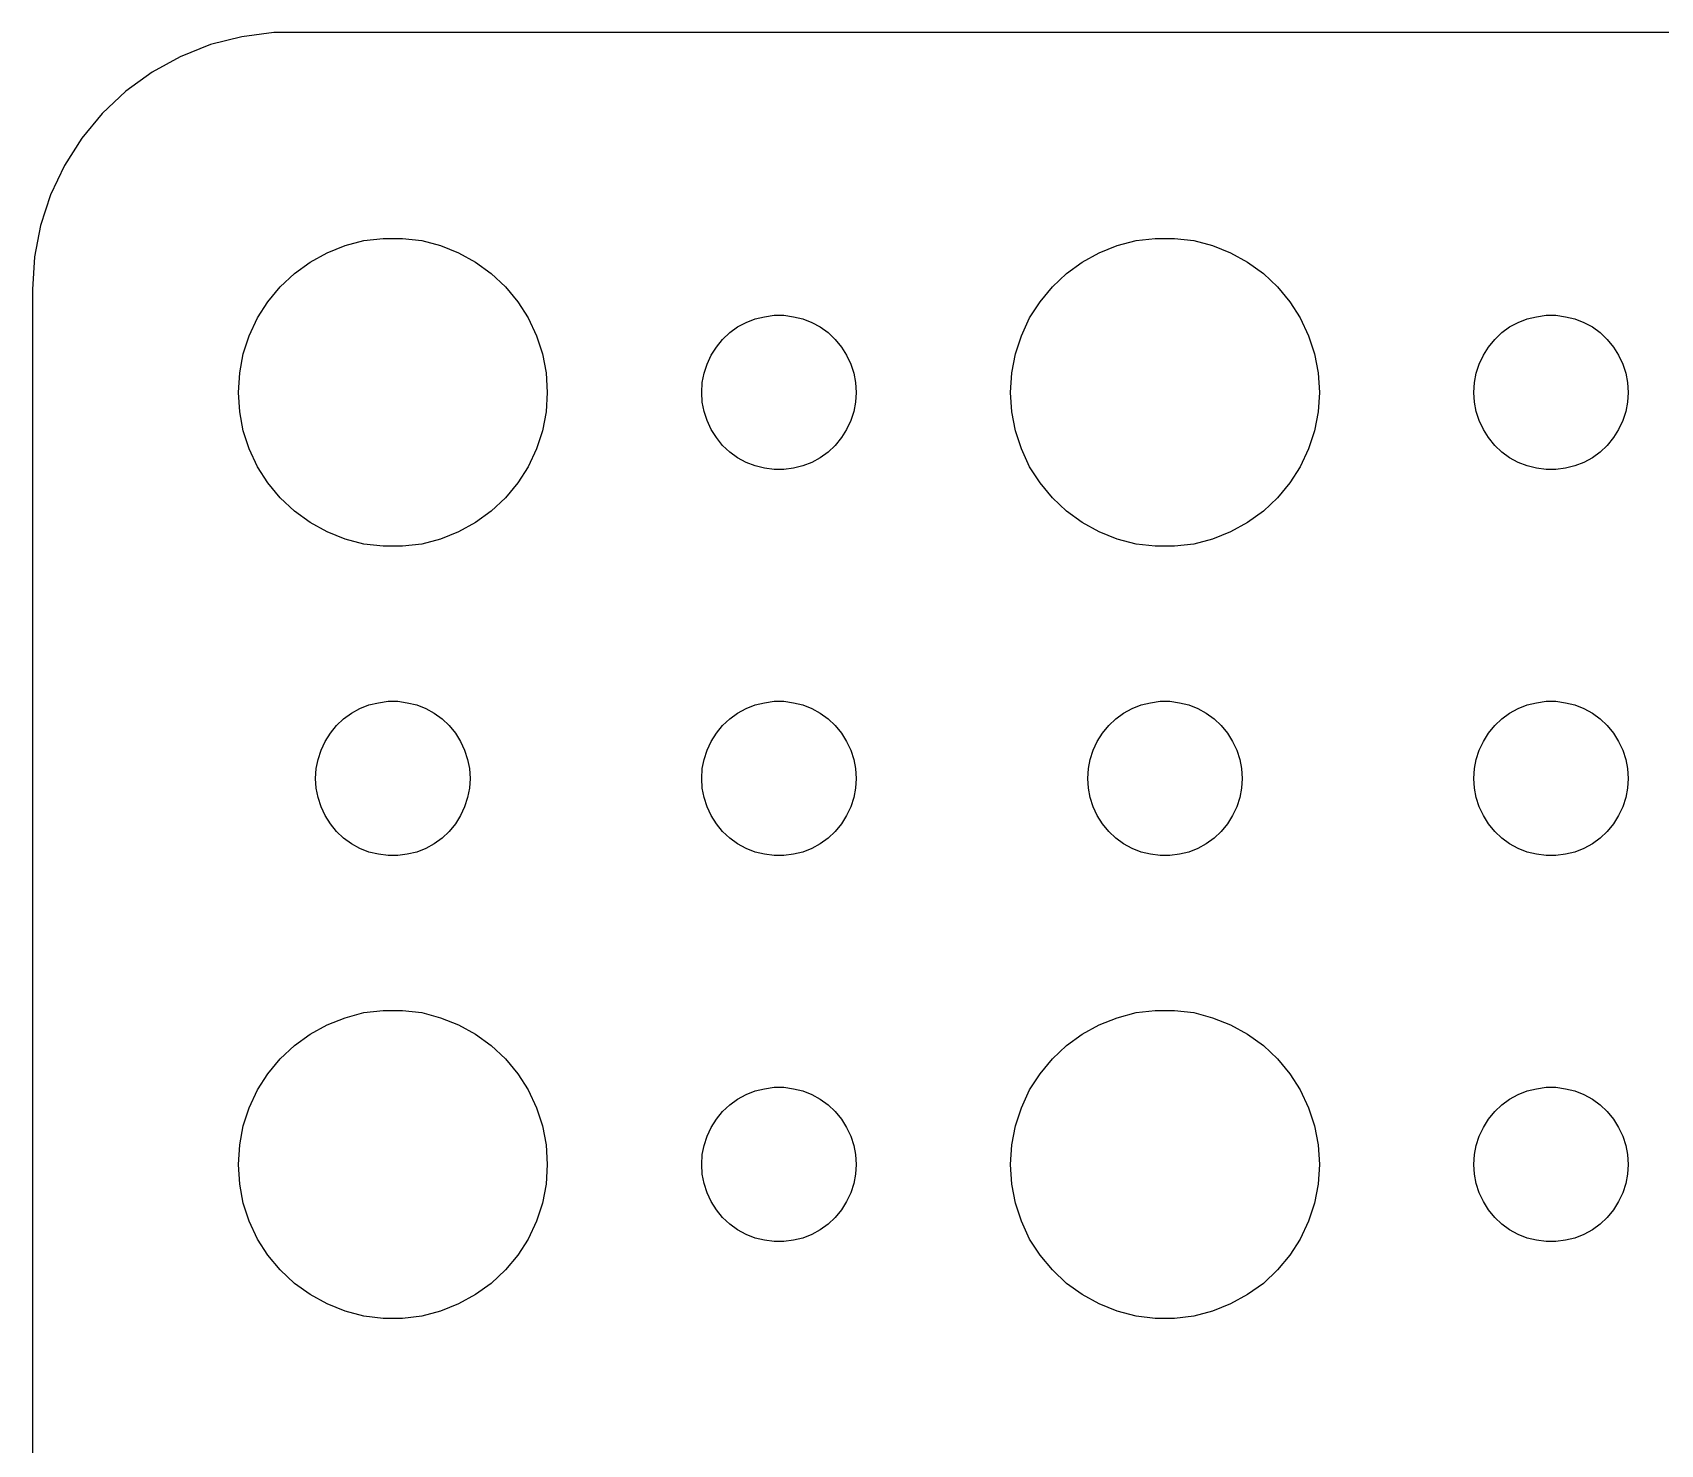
# Model space of a CAD drawing. Header units: metres. Extents: x -134 to 134, y 518 to 1078.
# Drawn here: x -134.5 to -102.87, y 1050.56 to 1077.99 of the extents above; entities that cross this region are included whole.
import ezdxf

# ---------------------------------------------------------------- set-up
doc = ezdxf.new("R2010")
doc.units = ezdxf.units.M

msp = doc.modelspace()

# ---------------------------------------------------------------- linework, layer by layer
for p, q in [((-130.437, 1077.91), (-131.045, 1077.76)), ((-129.814, 1077.99), (-130.437, 1077.91)), ((129.814, 1077.99), (-129.814, 1077.99)), ((-131.045, 1077.76), (-131.629, 1077.52)), ((-132.179, 1077.22), (-132.687, 1076.85)), ((-131.629, 1077.52), (-132.179, 1077.22)), ((-132.687, 1076.85), (-133.145, 1076.42)), ((-133.145, 1076.42), (-133.545, 1075.94)), ((-133.545, 1075.94), (-133.882, 1075.41)), ((-133.882, 1075.41), (-134.149, 1074.84)), ((-134.149, 1074.84), (-134.343, 1074.24)), ((-134.343, 1074.24), (-134.461, 1073.63)), ((-128.777, 1073.71), (-128.427, 1073.85)), ((-128.427, 1073.85), (-128.062, 1073.95)), ((-128.062, 1073.95), (-127.688, 1073.99)), ((-127.688, 1073.99), (-127.312, 1073.99)), ((-127.312, 1073.99), (-126.938, 1073.95)), ((-126.938, 1073.95), (-126.573, 1073.85)), ((-126.573, 1073.85), (-126.223, 1073.71)), ((-113.777, 1073.71), (-113.427, 1073.85)), ((-113.427, 1073.85), (-113.062, 1073.95)), ((-113.062, 1073.95), (-112.688, 1073.99)), ((-112.688, 1073.99), (-112.312, 1073.99)), ((-112.312, 1073.99), (-111.938, 1073.95)), ((-111.938, 1073.95), (-111.573, 1073.85)), ((-111.573, 1073.85), (-111.223, 1073.71)), ((-134.461, 1073.63), (-134.5, 1073)), ((-129.412, 1073.31), (-129.107, 1073.53)), ((-129.107, 1073.53), (-128.777, 1073.71)), ((-126.223, 1073.71), (-125.893, 1073.53)), ((-125.893, 1073.53), (-125.588, 1073.31)), ((-114.412, 1073.31), (-114.107, 1073.53)), ((-114.107, 1073.53), (-113.777, 1073.71)), ((-111.223, 1073.71), (-110.893, 1073.53)), ((-110.893, 1073.53), (-110.588, 1073.31)), ((-129.687, 1073.05), (-129.412, 1073.31)), ((-125.588, 1073.31), (-125.313, 1073.05)), ((-114.687, 1073.05), (-114.412, 1073.31)), ((-110.588, 1073.31), (-110.313, 1073.05)), ((-134.5, 1073), (-134.5, 979)), ((-129.927, 1072.76), (-129.687, 1073.05)), ((-125.313, 1073.05), (-125.073, 1072.76)), ((-114.927, 1072.76), (-114.687, 1073.05)), ((-110.313, 1073.05), (-110.073, 1072.76)), ((-130.129, 1072.45), (-129.927, 1072.76)), ((-125.073, 1072.76), (-124.871, 1072.45)), ((-120.464, 1072.43), (-120.281, 1072.47)), ((-120.281, 1072.47), (-120.094, 1072.5)), ((-120.094, 1072.5), (-119.906, 1072.5)), ((-119.906, 1072.5), (-119.719, 1072.47)), ((-119.719, 1072.47), (-119.536, 1072.43)), ((-115.129, 1072.45), (-114.927, 1072.76)), ((-110.073, 1072.76), (-109.871, 1072.45)), ((-105.464, 1072.43), (-105.281, 1072.47)), ((-105.281, 1072.47), (-105.094, 1072.5)), ((-105.094, 1072.5), (-104.906, 1072.5)), ((-104.906, 1072.5), (-104.719, 1072.47)), ((-104.719, 1072.47), (-104.536, 1072.43)), ((-130.289, 1072.1), (-130.129, 1072.45)), ((-124.871, 1072.45), (-124.711, 1072.1)), ((-121.093, 1072.03), (-120.956, 1072.16)), ((-120.956, 1072.16), (-120.804, 1072.27)), ((-120.804, 1072.27), (-120.639, 1072.36)), ((-120.639, 1072.36), (-120.464, 1072.43)), ((-119.536, 1072.43), (-119.361, 1072.36)), ((-119.361, 1072.36), (-119.196, 1072.27)), ((-119.196, 1072.27), (-119.044, 1072.16)), ((-119.044, 1072.16), (-118.907, 1072.03)), ((-115.289, 1072.1), (-115.129, 1072.45)), ((-109.871, 1072.45), (-109.711, 1072.1)), ((-106.093, 1072.03), (-105.956, 1072.16)), ((-105.956, 1072.16), (-105.804, 1072.27)), ((-105.804, 1072.27), (-105.639, 1072.36)), ((-105.639, 1072.36), (-105.464, 1072.43)), ((-104.536, 1072.43), (-104.361, 1072.36)), ((-104.361, 1072.36), (-104.196, 1072.27)), ((-104.196, 1072.27), (-104.044, 1072.16)), ((-104.044, 1072.16), (-103.907, 1072.03)), ((-130.406, 1071.75), (-130.289, 1072.1)), ((-124.711, 1072.1), (-124.594, 1071.75)), ((-121.314, 1071.72), (-121.214, 1071.88)), ((-121.214, 1071.88), (-121.093, 1072.03)), ((-118.907, 1072.03), (-118.786, 1071.88)), ((-118.786, 1071.88), (-118.686, 1071.72)), ((-115.406, 1071.75), (-115.289, 1072.1)), ((-109.711, 1072.1), (-109.594, 1071.75)), ((-106.314, 1071.72), (-106.214, 1071.88)), ((-106.214, 1071.88), (-106.093, 1072.03)), ((-103.907, 1072.03), (-103.786, 1071.88)), ((-103.786, 1071.88), (-103.686, 1071.72)), ((-130.476, 1071.38), (-130.406, 1071.75)), ((-124.594, 1071.75), (-124.524, 1071.38)), ((-121.453, 1071.37), (-121.395, 1071.55)), ((-121.395, 1071.55), (-121.314, 1071.72)), ((-118.686, 1071.72), (-118.605, 1071.55)), ((-118.605, 1071.55), (-118.547, 1071.37)), ((-115.476, 1071.38), (-115.406, 1071.75)), ((-109.594, 1071.75), (-109.524, 1071.38)), ((-106.453, 1071.37), (-106.395, 1071.55)), ((-106.395, 1071.55), (-106.314, 1071.72)), ((-103.686, 1071.72), (-103.605, 1071.55)), ((-103.605, 1071.55), (-103.547, 1071.37)), ((-130.5, 1071), (-130.476, 1071.38)), ((-124.524, 1071.38), (-124.5, 1071)), ((-121.488, 1071.19), (-121.453, 1071.37)), ((-118.547, 1071.37), (-118.512, 1071.19)), ((-115.5, 1071), (-115.476, 1071.38)), ((-109.524, 1071.38), (-109.5, 1071)), ((-106.488, 1071.19), (-106.453, 1071.37)), ((-103.547, 1071.37), (-103.512, 1071.19)), ((-130.476, 1070.62), (-130.5, 1071)), ((-124.5, 1071), (-124.524, 1070.62)), ((-121.5, 1071), (-121.488, 1071.19)), ((-121.488, 1070.81), (-121.5, 1071)), ((-118.512, 1071.19), (-118.5, 1071)), ((-118.5, 1071), (-118.512, 1070.81)), ((-115.476, 1070.62), (-115.5, 1071)), ((-109.5, 1071), (-109.524, 1070.62)), ((-106.5, 1071), (-106.488, 1071.19)), ((-106.488, 1070.81), (-106.5, 1071)), ((-103.512, 1071.19), (-103.5, 1071)), ((-103.5, 1071), (-103.512, 1070.81)), ((-130.406, 1070.25), (-130.476, 1070.62)), ((-124.524, 1070.62), (-124.594, 1070.25)), ((-121.453, 1070.63), (-121.488, 1070.81)), ((-121.395, 1070.45), (-121.453, 1070.63)), ((-118.547, 1070.63), (-118.605, 1070.45)), ((-118.512, 1070.81), (-118.547, 1070.63)), ((-115.406, 1070.25), (-115.476, 1070.62)), ((-109.524, 1070.62), (-109.594, 1070.25)), ((-106.453, 1070.63), (-106.488, 1070.81)), ((-106.395, 1070.45), (-106.453, 1070.63)), ((-103.547, 1070.63), (-103.605, 1070.45)), ((-103.512, 1070.81), (-103.547, 1070.63)), ((-121.314, 1070.28), (-121.395, 1070.45)), ((-121.214, 1070.12), (-121.314, 1070.28)), ((-118.686, 1070.28), (-118.786, 1070.12)), ((-118.605, 1070.45), (-118.686, 1070.28)), ((-106.314, 1070.28), (-106.395, 1070.45)), ((-106.214, 1070.12), (-106.314, 1070.28)), ((-103.686, 1070.28), (-103.786, 1070.12)), ((-103.605, 1070.45), (-103.686, 1070.28)), ((-130.289, 1069.9), (-130.406, 1070.25)), ((-124.594, 1070.25), (-124.711, 1069.9)), ((-121.093, 1069.97), (-121.214, 1070.12)), ((-120.956, 1069.84), (-121.093, 1069.97)), ((-118.907, 1069.97), (-119.044, 1069.84)), ((-118.786, 1070.12), (-118.907, 1069.97)), ((-115.289, 1069.9), (-115.406, 1070.25)), ((-109.594, 1070.25), (-109.711, 1069.9)), ((-106.093, 1069.97), (-106.214, 1070.12)), ((-105.956, 1069.84), (-106.093, 1069.97)), ((-103.907, 1069.97), (-104.044, 1069.84)), ((-103.786, 1070.12), (-103.907, 1069.97)), ((-130.129, 1069.55), (-130.289, 1069.9)), ((-124.711, 1069.9), (-124.871, 1069.55)), ((-120.804, 1069.73), (-120.956, 1069.84)), ((-120.639, 1069.64), (-120.804, 1069.73)), ((-120.464, 1069.57), (-120.639, 1069.64)), ((-119.361, 1069.64), (-119.536, 1069.57)), ((-119.196, 1069.73), (-119.361, 1069.64)), ((-119.044, 1069.84), (-119.196, 1069.73)), ((-115.129, 1069.55), (-115.289, 1069.9)), ((-109.711, 1069.9), (-109.871, 1069.55)), ((-105.804, 1069.73), (-105.956, 1069.84)), ((-105.639, 1069.64), (-105.804, 1069.73)), ((-105.464, 1069.57), (-105.639, 1069.64)), ((-104.361, 1069.64), (-104.536, 1069.57)), ((-104.196, 1069.73), (-104.361, 1069.64)), ((-104.044, 1069.84), (-104.196, 1069.73)), ((-129.927, 1069.24), (-130.129, 1069.55)), ((-124.871, 1069.55), (-125.073, 1069.24)), ((-120.281, 1069.53), (-120.464, 1069.57)), ((-120.094, 1069.5), (-120.281, 1069.53)), ((-119.906, 1069.5), (-120.094, 1069.5)), ((-119.719, 1069.53), (-119.906, 1069.5)), ((-119.536, 1069.57), (-119.719, 1069.53)), ((-114.927, 1069.24), (-115.129, 1069.55)), ((-109.871, 1069.55), (-110.073, 1069.24)), ((-105.281, 1069.53), (-105.464, 1069.57)), ((-105.094, 1069.5), (-105.281, 1069.53)), ((-104.906, 1069.5), (-105.094, 1069.5)), ((-104.719, 1069.53), (-104.906, 1069.5)), ((-104.536, 1069.57), (-104.719, 1069.53)), ((-129.687, 1068.95), (-129.927, 1069.24)), ((-125.073, 1069.24), (-125.313, 1068.95)), ((-114.687, 1068.95), (-114.927, 1069.24)), ((-110.073, 1069.24), (-110.313, 1068.95)), ((-129.412, 1068.69), (-129.687, 1068.95)), ((-129.107, 1068.47), (-129.412, 1068.69)), ((-125.588, 1068.69), (-125.893, 1068.47)), ((-125.313, 1068.95), (-125.588, 1068.69)), ((-114.412, 1068.69), (-114.687, 1068.95)), ((-114.107, 1068.47), (-114.412, 1068.69)), ((-110.588, 1068.69), (-110.893, 1068.47)), ((-110.313, 1068.95), (-110.588, 1068.69)), ((-128.777, 1068.29), (-129.107, 1068.47)), ((-125.893, 1068.47), (-126.223, 1068.29)), ((-113.777, 1068.29), (-114.107, 1068.47)), ((-110.893, 1068.47), (-111.223, 1068.29)), ((-128.427, 1068.15), (-128.777, 1068.29)), ((-128.062, 1068.05), (-128.427, 1068.15)), ((-127.688, 1068.01), (-128.062, 1068.05)), ((-126.938, 1068.05), (-127.312, 1068.01)), ((-126.573, 1068.15), (-126.938, 1068.05)), ((-126.223, 1068.29), (-126.573, 1068.15)), ((-113.427, 1068.15), (-113.777, 1068.29)), ((-113.062, 1068.05), (-113.427, 1068.15)), ((-112.688, 1068.01), (-113.062, 1068.05)), ((-111.938, 1068.05), (-112.312, 1068.01)), ((-111.573, 1068.15), (-111.938, 1068.05)), ((-111.223, 1068.29), (-111.573, 1068.15)), ((-127.312, 1068.01), (-127.688, 1068.01)), ((-112.312, 1068.01), (-112.688, 1068.01)), ((-128.139, 1064.86), (-127.964, 1064.93)), ((-127.964, 1064.93), (-127.781, 1064.97)), ((-127.781, 1064.97), (-127.594, 1065)), ((-127.594, 1065), (-127.406, 1065)), ((-127.406, 1065), (-127.219, 1064.97)), ((-127.219, 1064.97), (-127.036, 1064.93)), ((-127.036, 1064.93), (-126.861, 1064.86)), ((-120.639, 1064.86), (-120.464, 1064.93)), ((-120.464, 1064.93), (-120.281, 1064.97)), ((-120.281, 1064.97), (-120.094, 1065)), ((-120.094, 1065), (-119.906, 1065)), ((-119.906, 1065), (-119.719, 1064.97)), ((-119.719, 1064.97), (-119.536, 1064.93)), ((-119.536, 1064.93), (-119.361, 1064.86)), ((-113.139, 1064.86), (-112.964, 1064.93)), ((-112.964, 1064.93), (-112.781, 1064.97)), ((-112.781, 1064.97), (-112.594, 1065)), ((-112.594, 1065), (-112.406, 1065)), ((-112.406, 1065), (-112.219, 1064.97)), ((-112.219, 1064.97), (-112.036, 1064.93)), ((-112.036, 1064.93), (-111.861, 1064.86)), ((-105.639, 1064.86), (-105.464, 1064.93)), ((-105.464, 1064.93), (-105.281, 1064.97)), ((-105.281, 1064.97), (-105.094, 1065)), ((-105.094, 1065), (-104.906, 1065)), ((-104.906, 1065), (-104.719, 1064.97)), ((-104.719, 1064.97), (-104.536, 1064.93)), ((-104.536, 1064.93), (-104.361, 1064.86)), ((-128.593, 1064.53), (-128.456, 1064.66)), ((-128.456, 1064.66), (-128.304, 1064.77)), ((-128.304, 1064.77), (-128.139, 1064.86)), ((-126.861, 1064.86), (-126.696, 1064.77)), ((-126.696, 1064.77), (-126.544, 1064.66)), ((-126.544, 1064.66), (-126.407, 1064.53)), ((-121.093, 1064.53), (-120.956, 1064.66)), ((-120.956, 1064.66), (-120.804, 1064.77)), ((-120.804, 1064.77), (-120.639, 1064.86)), ((-119.361, 1064.86), (-119.196, 1064.77)), ((-119.196, 1064.77), (-119.044, 1064.66)), ((-119.044, 1064.66), (-118.907, 1064.53)), ((-113.593, 1064.53), (-113.456, 1064.66)), ((-113.456, 1064.66), (-113.304, 1064.77)), ((-113.304, 1064.77), (-113.139, 1064.86)), ((-111.861, 1064.86), (-111.696, 1064.77)), ((-111.696, 1064.77), (-111.544, 1064.66)), ((-111.544, 1064.66), (-111.407, 1064.53)), ((-106.093, 1064.53), (-105.956, 1064.66)), ((-105.956, 1064.66), (-105.804, 1064.77)), ((-105.804, 1064.77), (-105.639, 1064.86)), ((-104.361, 1064.86), (-104.196, 1064.77)), ((-104.196, 1064.77), (-104.044, 1064.66)), ((-104.044, 1064.66), (-103.907, 1064.53)), ((-128.814, 1064.22), (-128.714, 1064.38)), ((-128.714, 1064.38), (-128.593, 1064.53)), ((-126.407, 1064.53), (-126.286, 1064.38)), ((-126.286, 1064.38), (-126.186, 1064.22)), ((-121.314, 1064.22), (-121.214, 1064.38)), ((-121.214, 1064.38), (-121.093, 1064.53)), ((-118.907, 1064.53), (-118.786, 1064.38)), ((-118.786, 1064.38), (-118.686, 1064.22)), ((-113.814, 1064.22), (-113.714, 1064.38)), ((-113.714, 1064.38), (-113.593, 1064.53)), ((-111.407, 1064.53), (-111.286, 1064.38)), ((-111.286, 1064.38), (-111.186, 1064.22)), ((-106.314, 1064.22), (-106.214, 1064.38)), ((-106.214, 1064.38), (-106.093, 1064.53)), ((-103.907, 1064.53), (-103.786, 1064.38)), ((-103.786, 1064.38), (-103.686, 1064.22)), ((-128.953, 1063.87), (-128.895, 1064.05)), ((-128.895, 1064.05), (-128.814, 1064.22)), ((-126.186, 1064.22), (-126.105, 1064.05)), ((-126.105, 1064.05), (-126.047, 1063.87)), ((-121.453, 1063.87), (-121.395, 1064.05)), ((-121.395, 1064.05), (-121.314, 1064.22)), ((-118.686, 1064.22), (-118.605, 1064.05)), ((-118.605, 1064.05), (-118.547, 1063.87)), ((-113.953, 1063.87), (-113.895, 1064.05)), ((-113.895, 1064.05), (-113.814, 1064.22)), ((-111.186, 1064.22), (-111.105, 1064.05)), ((-111.105, 1064.05), (-111.047, 1063.87)), ((-106.453, 1063.87), (-106.395, 1064.05)), ((-106.395, 1064.05), (-106.314, 1064.22)), ((-103.686, 1064.22), (-103.605, 1064.05)), ((-103.605, 1064.05), (-103.547, 1063.87)), ((-129, 1063.5), (-128.988, 1063.69)), ((-128.988, 1063.69), (-128.953, 1063.87)), ((-126.047, 1063.87), (-126.012, 1063.69)), ((-126.012, 1063.69), (-126, 1063.5)), ((-121.5, 1063.5), (-121.488, 1063.69)), ((-121.488, 1063.69), (-121.453, 1063.87)), ((-118.547, 1063.87), (-118.512, 1063.69)), ((-118.512, 1063.69), (-118.5, 1063.5)), ((-114, 1063.5), (-113.988, 1063.69)), ((-113.988, 1063.69), (-113.953, 1063.87)), ((-111.047, 1063.87), (-111.012, 1063.69)), ((-111.012, 1063.69), (-111, 1063.5)), ((-106.5, 1063.5), (-106.488, 1063.69)), ((-106.488, 1063.69), (-106.453, 1063.87)), ((-103.547, 1063.87), (-103.512, 1063.69)), ((-103.512, 1063.69), (-103.5, 1063.5)), ((-128.988, 1063.31), (-129, 1063.5)), ((-128.953, 1063.13), (-128.988, 1063.31)), ((-126.012, 1063.31), (-126.047, 1063.13)), ((-126, 1063.5), (-126.012, 1063.31)), ((-121.488, 1063.31), (-121.5, 1063.5)), ((-121.453, 1063.13), (-121.488, 1063.31)), ((-118.512, 1063.31), (-118.547, 1063.13)), ((-118.5, 1063.5), (-118.512, 1063.31)), ((-113.988, 1063.31), (-114, 1063.5)), ((-113.953, 1063.13), (-113.988, 1063.31)), ((-111.012, 1063.31), (-111.047, 1063.13)), ((-111, 1063.5), (-111.012, 1063.31)), ((-106.488, 1063.31), (-106.5, 1063.5)), ((-106.453, 1063.13), (-106.488, 1063.31)), ((-103.512, 1063.31), (-103.547, 1063.13)), ((-103.5, 1063.5), (-103.512, 1063.31)), ((-128.895, 1062.95), (-128.953, 1063.13)), ((-126.047, 1063.13), (-126.105, 1062.95)), ((-121.395, 1062.95), (-121.453, 1063.13)), ((-118.547, 1063.13), (-118.605, 1062.95)), ((-113.895, 1062.95), (-113.953, 1063.13)), ((-111.047, 1063.13), (-111.105, 1062.95)), ((-106.395, 1062.95), (-106.453, 1063.13)), ((-103.547, 1063.13), (-103.605, 1062.95)), ((-128.814, 1062.78), (-128.895, 1062.95)), ((-128.714, 1062.62), (-128.814, 1062.78)), ((-126.186, 1062.78), (-126.286, 1062.62)), ((-126.105, 1062.95), (-126.186, 1062.78)), ((-121.314, 1062.78), (-121.395, 1062.95)), ((-121.214, 1062.62), (-121.314, 1062.78)), ((-118.686, 1062.78), (-118.786, 1062.62)), ((-118.605, 1062.95), (-118.686, 1062.78)), ((-113.814, 1062.78), (-113.895, 1062.95)), ((-113.714, 1062.62), (-113.814, 1062.78)), ((-111.186, 1062.78), (-111.286, 1062.62)), ((-111.105, 1062.95), (-111.186, 1062.78)), ((-106.314, 1062.78), (-106.395, 1062.95)), ((-106.214, 1062.62), (-106.314, 1062.78)), ((-103.686, 1062.78), (-103.786, 1062.62)), ((-103.605, 1062.95), (-103.686, 1062.78)), ((-128.593, 1062.47), (-128.714, 1062.62)), ((-128.456, 1062.34), (-128.593, 1062.47)), ((-126.407, 1062.47), (-126.544, 1062.34)), ((-126.286, 1062.62), (-126.407, 1062.47)), ((-121.093, 1062.47), (-121.214, 1062.62)), ((-120.956, 1062.34), (-121.093, 1062.47)), ((-118.907, 1062.47), (-119.044, 1062.34)), ((-118.786, 1062.62), (-118.907, 1062.47)), ((-113.593, 1062.47), (-113.714, 1062.62)), ((-113.456, 1062.34), (-113.593, 1062.47)), ((-111.407, 1062.47), (-111.544, 1062.34)), ((-111.286, 1062.62), (-111.407, 1062.47)), ((-106.093, 1062.47), (-106.214, 1062.62)), ((-105.956, 1062.34), (-106.093, 1062.47)), ((-103.907, 1062.47), (-104.044, 1062.34)), ((-103.786, 1062.62), (-103.907, 1062.47)), ((-128.304, 1062.23), (-128.456, 1062.34)), ((-128.139, 1062.14), (-128.304, 1062.23)), ((-127.964, 1062.07), (-128.139, 1062.14)), ((-127.781, 1062.03), (-127.964, 1062.07)), ((-127.594, 1062), (-127.781, 1062.03)), ((-127.219, 1062.03), (-127.406, 1062)), ((-127.036, 1062.07), (-127.219, 1062.03)), ((-126.861, 1062.14), (-127.036, 1062.07)), ((-126.696, 1062.23), (-126.861, 1062.14)), ((-126.544, 1062.34), (-126.696, 1062.23)), ((-120.804, 1062.23), (-120.956, 1062.34)), ((-120.639, 1062.14), (-120.804, 1062.23)), ((-120.464, 1062.07), (-120.639, 1062.14)), ((-120.281, 1062.03), (-120.464, 1062.07)), ((-120.094, 1062), (-120.281, 1062.03)), ((-119.719, 1062.03), (-119.906, 1062)), ((-119.536, 1062.07), (-119.719, 1062.03)), ((-119.361, 1062.14), (-119.536, 1062.07)), ((-119.196, 1062.23), (-119.361, 1062.14)), ((-119.044, 1062.34), (-119.196, 1062.23)), ((-113.304, 1062.23), (-113.456, 1062.34)), ((-113.139, 1062.14), (-113.304, 1062.23)), ((-112.964, 1062.07), (-113.139, 1062.14)), ((-112.781, 1062.03), (-112.964, 1062.07)), ((-112.594, 1062), (-112.781, 1062.03)), ((-112.219, 1062.03), (-112.406, 1062)), ((-112.036, 1062.07), (-112.219, 1062.03)), ((-111.861, 1062.14), (-112.036, 1062.07)), ((-111.696, 1062.23), (-111.861, 1062.14)), ((-111.544, 1062.34), (-111.696, 1062.23)), ((-105.804, 1062.23), (-105.956, 1062.34)), ((-105.639, 1062.14), (-105.804, 1062.23)), ((-105.464, 1062.07), (-105.639, 1062.14)), ((-105.281, 1062.03), (-105.464, 1062.07)), ((-105.094, 1062), (-105.281, 1062.03)), ((-104.719, 1062.03), (-104.906, 1062)), ((-104.536, 1062.07), (-104.719, 1062.03)), ((-104.361, 1062.14), (-104.536, 1062.07)), ((-104.196, 1062.23), (-104.361, 1062.14)), ((-104.044, 1062.34), (-104.196, 1062.23)), ((-127.406, 1062), (-127.594, 1062)), ((-119.906, 1062), (-120.094, 1062)), ((-112.406, 1062), (-112.594, 1062)), ((-104.906, 1062), (-105.094, 1062)), ((-128.427, 1058.85), (-128.062, 1058.95)), ((-128.062, 1058.95), (-127.688, 1058.99)), ((-127.688, 1058.99), (-127.312, 1058.99)), ((-127.312, 1058.99), (-126.938, 1058.95)), ((-126.938, 1058.95), (-126.573, 1058.85)), ((-113.427, 1058.85), (-113.062, 1058.95)), ((-113.062, 1058.95), (-112.688, 1058.99)), ((-112.688, 1058.99), (-112.312, 1058.99)), ((-112.312, 1058.99), (-111.938, 1058.95)), ((-111.938, 1058.95), (-111.573, 1058.85)), ((-129.107, 1058.53), (-128.777, 1058.71)), ((-128.777, 1058.71), (-128.427, 1058.85)), ((-126.573, 1058.85), (-126.223, 1058.71)), ((-126.223, 1058.71), (-125.893, 1058.53)), ((-114.107, 1058.53), (-113.777, 1058.71)), ((-113.777, 1058.71), (-113.427, 1058.85)), ((-111.573, 1058.85), (-111.223, 1058.71)), ((-111.223, 1058.71), (-110.893, 1058.53)), ((-129.687, 1058.05), (-129.412, 1058.31)), ((-129.412, 1058.31), (-129.107, 1058.53)), ((-125.893, 1058.53), (-125.588, 1058.31)), ((-125.588, 1058.31), (-125.313, 1058.05)), ((-114.687, 1058.05), (-114.412, 1058.31)), ((-114.412, 1058.31), (-114.107, 1058.53)), ((-110.893, 1058.53), (-110.588, 1058.31)), ((-110.588, 1058.31), (-110.313, 1058.05)), ((-129.927, 1057.76), (-129.687, 1058.05)), ((-125.313, 1058.05), (-125.073, 1057.76)), ((-114.927, 1057.76), (-114.687, 1058.05)), ((-110.313, 1058.05), (-110.073, 1057.76)), ((-130.129, 1057.45), (-129.927, 1057.76)), ((-125.073, 1057.76), (-124.871, 1057.45)), ((-115.129, 1057.45), (-114.927, 1057.76)), ((-110.073, 1057.76), (-109.871, 1057.45)), ((-130.289, 1057.1), (-130.129, 1057.45)), ((-124.871, 1057.45), (-124.711, 1057.1)), ((-120.804, 1057.27), (-120.639, 1057.36)), ((-120.639, 1057.36), (-120.464, 1057.43)), ((-120.464, 1057.43), (-120.281, 1057.47)), ((-120.281, 1057.47), (-120.094, 1057.5)), ((-120.094, 1057.5), (-119.906, 1057.5)), ((-119.906, 1057.5), (-119.719, 1057.47)), ((-119.719, 1057.47), (-119.536, 1057.43)), ((-119.536, 1057.43), (-119.361, 1057.36)), ((-119.361, 1057.36), (-119.196, 1057.27)), ((-115.289, 1057.1), (-115.129, 1057.45)), ((-109.871, 1057.45), (-109.711, 1057.1)), ((-105.804, 1057.27), (-105.639, 1057.36)), ((-105.639, 1057.36), (-105.464, 1057.43)), ((-105.464, 1057.43), (-105.281, 1057.47)), ((-105.281, 1057.47), (-105.094, 1057.5)), ((-105.094, 1057.5), (-104.906, 1057.5)), ((-104.906, 1057.5), (-104.719, 1057.47)), ((-104.719, 1057.47), (-104.536, 1057.43)), ((-104.536, 1057.43), (-104.361, 1057.36)), ((-104.361, 1057.36), (-104.196, 1057.27)), ((-130.406, 1056.75), (-130.289, 1057.1)), ((-124.711, 1057.1), (-124.594, 1056.75)), ((-121.214, 1056.88), (-121.093, 1057.03)), ((-121.093, 1057.03), (-120.956, 1057.16)), ((-120.956, 1057.16), (-120.804, 1057.27)), ((-119.196, 1057.27), (-119.044, 1057.16)), ((-119.044, 1057.16), (-118.907, 1057.03)), ((-118.907, 1057.03), (-118.786, 1056.88)), ((-115.406, 1056.75), (-115.289, 1057.1)), ((-109.711, 1057.1), (-109.594, 1056.75)), ((-106.214, 1056.88), (-106.093, 1057.03)), ((-106.093, 1057.03), (-105.956, 1057.16)), ((-105.956, 1057.16), (-105.804, 1057.27)), ((-104.196, 1057.27), (-104.044, 1057.16)), ((-104.044, 1057.16), (-103.907, 1057.03)), ((-103.907, 1057.03), (-103.786, 1056.88)), ((-130.476, 1056.38), (-130.406, 1056.75)), ((-124.594, 1056.75), (-124.524, 1056.38)), ((-121.395, 1056.55), (-121.314, 1056.72)), ((-121.314, 1056.72), (-121.214, 1056.88)), ((-118.786, 1056.88), (-118.686, 1056.72)), ((-118.686, 1056.72), (-118.605, 1056.55)), ((-115.476, 1056.38), (-115.406, 1056.75)), ((-109.594, 1056.75), (-109.524, 1056.38)), ((-106.395, 1056.55), (-106.314, 1056.72)), ((-106.314, 1056.72), (-106.214, 1056.88)), ((-103.786, 1056.88), (-103.686, 1056.72)), ((-103.686, 1056.72), (-103.605, 1056.55)), ((-130.5, 1056), (-130.476, 1056.38)), ((-124.524, 1056.38), (-124.5, 1056)), ((-121.488, 1056.19), (-121.453, 1056.37)), ((-121.453, 1056.37), (-121.395, 1056.55)), ((-118.605, 1056.55), (-118.547, 1056.37)), ((-118.547, 1056.37), (-118.512, 1056.19)), ((-115.5, 1056), (-115.476, 1056.38)), ((-109.524, 1056.38), (-109.5, 1056)), ((-106.488, 1056.19), (-106.453, 1056.37)), ((-106.453, 1056.37), (-106.395, 1056.55)), ((-103.605, 1056.55), (-103.547, 1056.37)), ((-103.547, 1056.37), (-103.512, 1056.19)), ((-121.5, 1056), (-121.488, 1056.19)), ((-118.512, 1056.19), (-118.5, 1056)), ((-106.5, 1056), (-106.488, 1056.19)), ((-103.512, 1056.19), (-103.5, 1056)), ((-130.476, 1055.62), (-130.5, 1056)), ((-124.5, 1056), (-124.524, 1055.62)), ((-121.488, 1055.81), (-121.5, 1056)), ((-121.453, 1055.63), (-121.488, 1055.81)), ((-118.512, 1055.81), (-118.547, 1055.63)), ((-118.5, 1056), (-118.512, 1055.81)), ((-115.476, 1055.62), (-115.5, 1056)), ((-109.5, 1056), (-109.524, 1055.62)), ((-106.488, 1055.81), (-106.5, 1056)), ((-106.453, 1055.63), (-106.488, 1055.81)), ((-103.512, 1055.81), (-103.547, 1055.63)), ((-103.5, 1056), (-103.512, 1055.81)), ((-130.406, 1055.25), (-130.476, 1055.62)), ((-124.524, 1055.62), (-124.594, 1055.25)), ((-121.395, 1055.45), (-121.453, 1055.63)), ((-121.314, 1055.28), (-121.395, 1055.45)), ((-118.605, 1055.45), (-118.686, 1055.28)), ((-118.547, 1055.63), (-118.605, 1055.45)), ((-115.406, 1055.25), (-115.476, 1055.62)), ((-109.524, 1055.62), (-109.594, 1055.25)), ((-106.395, 1055.45), (-106.453, 1055.63)), ((-106.314, 1055.28), (-106.395, 1055.45)), ((-103.605, 1055.45), (-103.686, 1055.28)), ((-103.547, 1055.63), (-103.605, 1055.45)), ((-130.289, 1054.9), (-130.406, 1055.25)), ((-124.594, 1055.25), (-124.711, 1054.9)), ((-121.214, 1055.12), (-121.314, 1055.28)), ((-121.093, 1054.97), (-121.214, 1055.12)), ((-118.786, 1055.12), (-118.907, 1054.97)), ((-118.686, 1055.28), (-118.786, 1055.12)), ((-115.289, 1054.9), (-115.406, 1055.25)), ((-109.594, 1055.25), (-109.711, 1054.9)), ((-106.214, 1055.12), (-106.314, 1055.28)), ((-106.093, 1054.97), (-106.214, 1055.12)), ((-103.786, 1055.12), (-103.907, 1054.97)), ((-103.686, 1055.28), (-103.786, 1055.12)), ((-130.129, 1054.55), (-130.289, 1054.9)), ((-124.711, 1054.9), (-124.871, 1054.55)), ((-120.956, 1054.84), (-121.093, 1054.97)), ((-120.804, 1054.73), (-120.956, 1054.84)), ((-119.044, 1054.84), (-119.196, 1054.73)), ((-118.907, 1054.97), (-119.044, 1054.84)), ((-115.129, 1054.55), (-115.289, 1054.9)), ((-109.711, 1054.9), (-109.871, 1054.55)), ((-105.956, 1054.84), (-106.093, 1054.97)), ((-105.804, 1054.73), (-105.956, 1054.84)), ((-104.044, 1054.84), (-104.196, 1054.73)), ((-103.907, 1054.97), (-104.044, 1054.84)), ((-129.927, 1054.24), (-130.129, 1054.55)), ((-124.871, 1054.55), (-125.073, 1054.24)), ((-120.639, 1054.64), (-120.804, 1054.73)), ((-120.464, 1054.57), (-120.639, 1054.64)), ((-120.281, 1054.53), (-120.464, 1054.57)), ((-120.094, 1054.5), (-120.281, 1054.53)), ((-119.906, 1054.5), (-120.094, 1054.5)), ((-119.719, 1054.53), (-119.906, 1054.5)), ((-119.536, 1054.57), (-119.719, 1054.53)), ((-119.361, 1054.64), (-119.536, 1054.57)), ((-119.196, 1054.73), (-119.361, 1054.64)), ((-114.927, 1054.24), (-115.129, 1054.55)), ((-109.871, 1054.55), (-110.073, 1054.24)), ((-105.639, 1054.64), (-105.804, 1054.73)), ((-105.464, 1054.57), (-105.639, 1054.64)), ((-105.281, 1054.53), (-105.464, 1054.57)), ((-105.094, 1054.5), (-105.281, 1054.53)), ((-104.906, 1054.5), (-105.094, 1054.5)), ((-104.719, 1054.53), (-104.906, 1054.5)), ((-104.536, 1054.57), (-104.719, 1054.53)), ((-104.361, 1054.64), (-104.536, 1054.57)), ((-104.196, 1054.73), (-104.361, 1054.64)), ((-129.687, 1053.95), (-129.927, 1054.24)), ((-125.073, 1054.24), (-125.313, 1053.95)), ((-114.687, 1053.95), (-114.927, 1054.24)), ((-110.073, 1054.24), (-110.313, 1053.95)), ((-129.412, 1053.69), (-129.687, 1053.95)), ((-125.313, 1053.95), (-125.588, 1053.69)), ((-114.412, 1053.69), (-114.687, 1053.95)), ((-110.313, 1053.95), (-110.588, 1053.69)), ((-129.107, 1053.47), (-129.412, 1053.69)), ((-125.588, 1053.69), (-125.893, 1053.47)), ((-114.107, 1053.47), (-114.412, 1053.69)), ((-110.588, 1053.69), (-110.893, 1053.47)), ((-128.777, 1053.29), (-129.107, 1053.47)), ((-128.427, 1053.15), (-128.777, 1053.29)), ((-126.223, 1053.29), (-126.573, 1053.15)), ((-125.893, 1053.47), (-126.223, 1053.29)), ((-113.777, 1053.29), (-114.107, 1053.47)), ((-113.427, 1053.15), (-113.777, 1053.29)), ((-111.223, 1053.29), (-111.573, 1053.15)), ((-110.893, 1053.47), (-111.223, 1053.29)), ((-128.062, 1053.05), (-128.427, 1053.15)), ((-127.688, 1053.01), (-128.062, 1053.05)), ((-127.312, 1053.01), (-127.688, 1053.01)), ((-126.938, 1053.05), (-127.312, 1053.01)), ((-126.573, 1053.15), (-126.938, 1053.05)), ((-113.062, 1053.05), (-113.427, 1053.15)), ((-112.688, 1053.01), (-113.062, 1053.05)), ((-112.312, 1053.01), (-112.688, 1053.01)), ((-111.938, 1053.05), (-112.312, 1053.01)), ((-111.573, 1053.15), (-111.938, 1053.05))]:
    msp.add_line(p, q)

doc.saveas('drawing.dxf')
